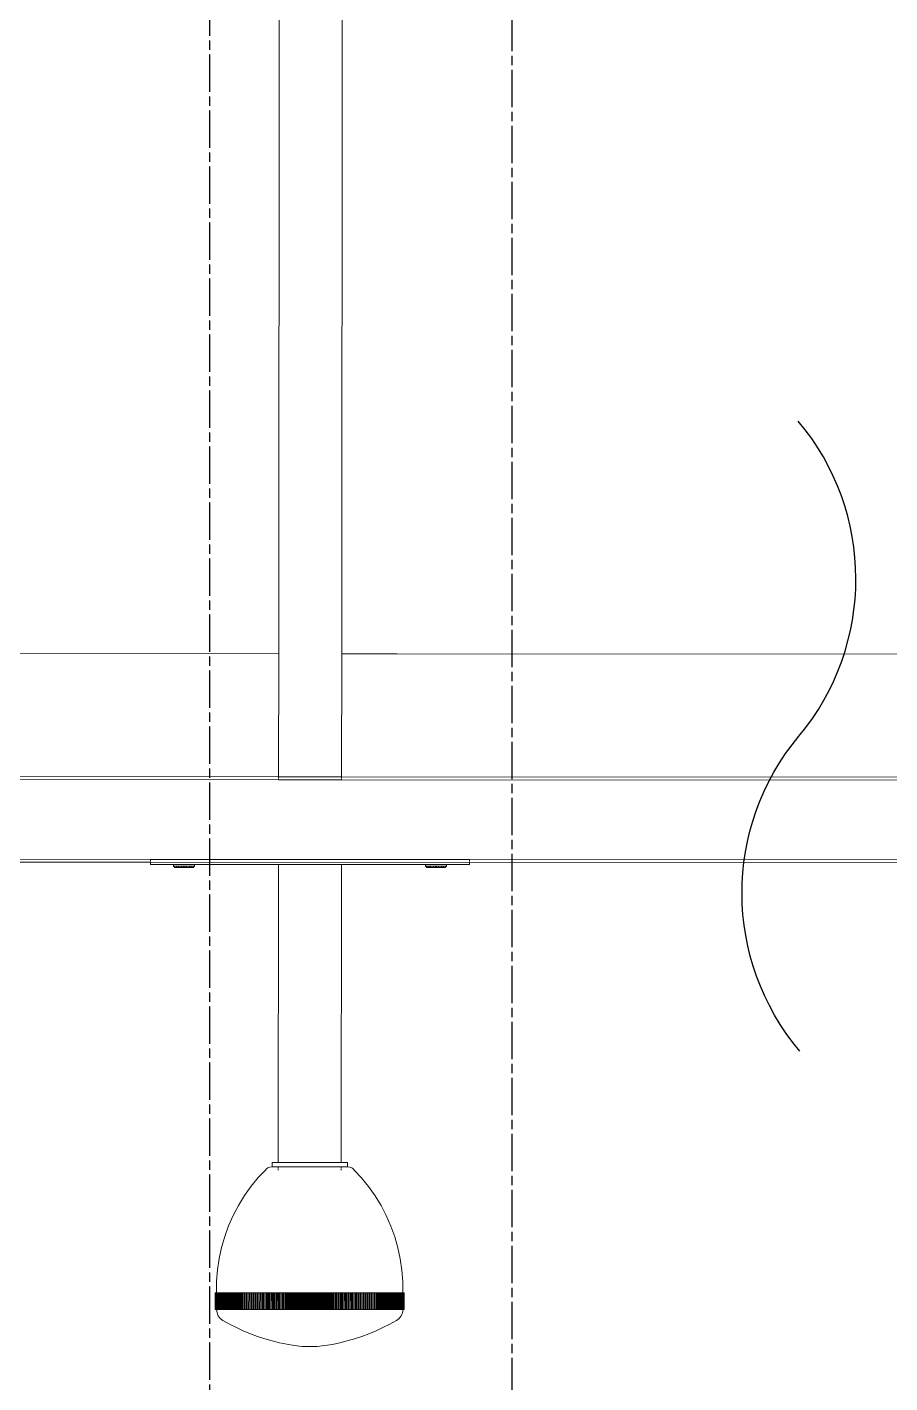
# Model space of a CAD drawing. Header units: inches. Extents: x 102655 to 148943, y 72248 to 114419.
# Drawn here: x 119822.1 to 120027.6, y 85944.8 to 86267.7 of the extents above; entities that cross this region are included whole.
import ezdxf

# ---------------------------------------------------------------- set-up
doc = ezdxf.new("R2010")
doc.units = ezdxf.units.IN
doc.linetypes.add('CENTER INDS', pattern=[13.335, 8.89, -1.11125, 2.2225, -1.11125])
doc.layers.add('ceiling dim', color=8, linetype='Continuous', lineweight=5)
doc.layers.add('Furnitureee', color=8, linetype='Continuous', lineweight=5)
doc.layers.add('E-LTG', color=92, linetype='Continuous')
doc.layers.add('ELECTRICAL LIGHTING CEILING', color=6, linetype='CENTER INDS', true_color=0xff00ff)

# ---------------------------------------------------------------- blocks, each defined once
blk = doc.blocks.new('baby foot pl')
at = {"color": 8}
for p, q in [((2.37994, 1.98248), (2.37994, 2.19798)), ((2.39494, 1.98248), (2.39494, 2.19798)), ((2.23794, 1.98248), (2.36677, 1.98248)), ((2.36677, 1.98248), (2.37994, 1.98248)), ((2.37994, 1.95318), (2.37994, 1.98248)), ((2.39494, 1.98248), (2.53694, 1.98248)), ((2.39494, 1.95318), (2.39494, 1.98248)), ((2.23644, 1.95248), (2.37994, 1.95248)), ((2.23796, 1.95318), (2.37994, 1.95318)), ((2.37994, 1.95285), (2.37994, 1.95318)), ((2.37994, 1.95318), (2.39494, 1.95318)), ((2.37994, 1.95248), (2.37994, 1.95268)), ((2.37994, 1.95248), (2.39494, 1.95248)), ((2.39494, 1.95285), (2.39494, 1.95318)), ((2.39494, 1.95318), (2.53693, 1.95318)), ((2.39494, 1.95248), (2.39494, 1.95268)), ((2.53844, 1.95248), (2.39494, 1.95248)), ((2.23144, 1.93348), (2.34944, 1.93348)), ((2.23144, 1.93278), (2.34944, 1.93278)), ((2.34944, 1.93348), (2.34944, 1.93311)), ((2.42544, 1.93348), (2.34944, 1.93348)), ((2.34944, 1.93297), (2.34944, 1.93278)), ((2.34944, 1.93278), (2.34944, 1.93228)), ((2.34944, 1.93278), (2.42544, 1.93278)), ((2.35494, 1.93228), (2.34944, 1.93228)), ((2.35494, 1.93228), (2.35494, 1.93188)), ((2.35494, 1.93228), (2.35994, 1.93228)), ((2.35494, 1.93188), (2.35527, 1.93158)), ((2.35561, 1.93188), (2.35494, 1.93188)), ((2.35561, 1.93158), (2.35527, 1.93158)), ((2.35561, 1.93158), (2.35561, 1.93188)), ((2.35561, 1.93188), (2.35601, 1.93188)), ((2.35561, 1.93158), (2.35601, 1.93158)), ((2.35601, 1.93158), (2.35601, 1.93188)), ((2.35601, 1.93188), (2.35615, 1.93188)), ((2.35615, 1.93158), (2.35601, 1.93158)), ((2.35615, 1.93158), (2.35615, 1.93188)), ((2.35615, 1.93188), (2.35685, 1.93188)), ((2.35615, 1.93158), (2.35685, 1.93158)), ((2.35685, 1.93158), (2.35685, 1.93188)), ((2.35685, 1.93188), (2.3569, 1.93188)), ((2.35688, 1.93158), (2.35685, 1.93158)), ((2.35688, 1.93158), (2.3569, 1.93188)), ((2.3573, 1.93158), (2.35688, 1.93158)), ((2.3569, 1.93188), (2.3573, 1.93188)), ((2.3573, 1.93158), (2.3573, 1.93188)), ((2.3573, 1.93188), (2.35759, 1.93188)), ((2.35759, 1.93158), (2.3573, 1.93158)), ((2.35759, 1.93158), (2.35759, 1.93188)), ((2.35759, 1.93188), (2.35799, 1.93188)), ((2.35759, 1.93158), (2.358, 1.93158)), ((2.358, 1.93158), (2.35799, 1.93188)), ((2.35799, 1.93188), (2.35804, 1.93188)), ((2.35804, 1.93158), (2.358, 1.93158)), ((2.35804, 1.93158), (2.35804, 1.93188)), ((2.35873, 1.93188), (2.35804, 1.93188)), ((2.35873, 1.93158), (2.35804, 1.93158)), ((2.35873, 1.93158), (2.35873, 1.93188)), ((2.35873, 1.93188), (2.35887, 1.93188)), ((2.35887, 1.93158), (2.35873, 1.93158)), ((2.35887, 1.93158), (2.35887, 1.93188)), ((2.35927, 1.93188), (2.35887, 1.93188)), ((2.35927, 1.93158), (2.35887, 1.93158)), ((2.35927, 1.93158), (2.35927, 1.93188)), ((2.35994, 1.93188), (2.35927, 1.93188)), ((2.35927, 1.93158), (2.35962, 1.93158)), ((2.35994, 1.93188), (2.35962, 1.93158)), ((2.35994, 1.93228), (2.35994, 1.93188)), ((2.35994, 1.93228), (2.37994, 1.93228)), ((2.37994, 1.86131), (2.37994, 1.93228)), ((2.39494, 1.93228), (2.37994, 1.93228)), ((2.39494, 1.86131), (2.39494, 1.93228)), ((2.41494, 1.93228), (2.39494, 1.93228)), ((2.41494, 1.93228), (2.41494, 1.93188)), ((2.41994, 1.93228), (2.41494, 1.93228)), ((2.41494, 1.93188), (2.41527, 1.93158)), ((2.41561, 1.93188), (2.41494, 1.93188)), ((2.41561, 1.93158), (2.41527, 1.93158)), ((2.41561, 1.93158), (2.41561, 1.93188)), ((2.41561, 1.93188), (2.41601, 1.93188)), ((2.41601, 1.93158), (2.41561, 1.93158)), ((2.41601, 1.93158), (2.41601, 1.93188)), ((2.41601, 1.93188), (2.41615, 1.93188)), ((2.41615, 1.93158), (2.41601, 1.93158)), ((2.41615, 1.93158), (2.41615, 1.93188)), ((2.41685, 1.93188), (2.41615, 1.93188)), ((2.41685, 1.93158), (2.41615, 1.93158)), ((2.41685, 1.93158), (2.41685, 1.93188)), ((2.41685, 1.93188), (2.4169, 1.93188)), ((2.41685, 1.93158), (2.41688, 1.93158)), ((2.41688, 1.93158), (2.4169, 1.93188)), ((2.4173, 1.93158), (2.41688, 1.93158)), ((2.4169, 1.93188), (2.4173, 1.93188)), ((2.4173, 1.93158), (2.4173, 1.93188)), ((2.41759, 1.93188), (2.4173, 1.93188)), ((2.41759, 1.93158), (2.4173, 1.93158)), ((2.41759, 1.93158), (2.41759, 1.93188)), ((2.41759, 1.93188), (2.41799, 1.93188)), ((2.41759, 1.93158), (2.418, 1.93158)), ((2.418, 1.93158), (2.41799, 1.93188)), ((2.41799, 1.93188), (2.41804, 1.93188)), ((2.41804, 1.93158), (2.418, 1.93158)), ((2.41804, 1.93158), (2.41804, 1.93188)), ((2.41804, 1.93188), (2.41873, 1.93188)), ((2.41804, 1.93158), (2.41873, 1.93158)), ((2.41873, 1.93158), (2.41873, 1.93188)), ((2.41873, 1.93188), (2.41887, 1.93188)), ((2.41887, 1.93158), (2.41873, 1.93158)), ((2.41887, 1.93158), (2.41887, 1.93188)), ((2.41887, 1.93188), (2.41927, 1.93188)), ((2.41927, 1.93158), (2.41887, 1.93158)), ((2.41927, 1.93158), (2.41927, 1.93188)), ((2.41994, 1.93188), (2.41927, 1.93188)), ((2.41962, 1.93158), (2.41927, 1.93158)), ((2.41994, 1.93188), (2.41962, 1.93158)), ((2.41994, 1.93228), (2.41994, 1.93188)), ((2.42544, 1.93228), (2.41994, 1.93228)), ((2.42544, 1.93348), (2.46695, 1.93348)), ((2.42544, 1.93348), (2.42544, 1.93311)), ((2.42544, 1.93297), (2.42544, 1.93278)), ((2.42544, 1.93278), (2.42544, 1.93228)), ((2.42544, 1.93278), (2.46608, 1.93278)), ((2.37686, 1.85953), (2.37703, 1.85972)), ((2.37703, 1.85972), (2.37722, 1.85989)), ((2.37722, 1.85989), (2.37744, 1.86004)), ((2.37744, 1.86004), (2.37768, 1.86016)), ((2.37768, 1.86016), (2.37792, 1.86024)), ((2.37792, 1.86024), (2.37844, 1.86031)), ((2.37844, 1.86031), (2.37844, 1.86131)), ((2.37844, 1.86131), (2.37994, 1.86131)), ((2.37994, 1.86031), (2.37844, 1.86031)), ((2.39494, 1.86131), (2.37994, 1.86131)), ((2.37994, 1.85989), (2.37994, 1.86031)), ((2.37994, 1.86031), (2.39494, 1.86031)), ((2.37994, 1.8595), (2.37994, 1.85972)), ((2.39644, 1.86131), (2.39494, 1.86131)), ((2.39494, 1.85989), (2.39494, 1.86031)), ((2.39644, 1.86031), (2.39494, 1.86031)), ((2.39494, 1.85953), (2.39494, 1.85972)), ((2.39644, 1.86031), (2.39644, 1.86131)), ((2.39696, 1.86024), (2.39644, 1.86031)), ((2.39721, 1.86016), (2.39696, 1.86024)), ((2.39744, 1.86004), (2.39721, 1.86016)), ((2.39766, 1.85989), (2.39744, 1.86004)), ((2.39786, 1.85972), (2.39766, 1.85989)), ((2.39803, 1.85953), (2.39786, 1.85972)), ((2.37346, 1.85564), (2.37518, 1.85774)), ((2.37518, 1.85774), (2.37686, 1.85953)), ((2.39971, 1.85774), (2.39803, 1.85953)), ((2.40142, 1.85564), (2.39971, 1.85774)), ((2.37047, 1.85111), (2.37189, 1.85342)), ((2.37189, 1.85342), (2.37346, 1.85564)), ((2.40299, 1.85342), (2.40142, 1.85564)), ((2.40441, 1.85111), (2.40299, 1.85342)), ((2.36921, 1.84871), (2.37047, 1.85111)), ((2.40567, 1.84871), (2.40441, 1.85111)), ((2.36812, 1.84622), (2.36921, 1.84871)), ((2.40676, 1.84622), (2.40567, 1.84871)), ((2.36645, 1.84106), (2.3672, 1.84367)), ((2.3672, 1.84367), (2.36812, 1.84622)), ((2.40769, 1.84367), (2.40676, 1.84622)), ((2.40844, 1.84106), (2.40769, 1.84367)), ((2.36587, 1.83841), (2.36645, 1.84106)), ((2.40901, 1.83841), (2.40844, 1.84106)), ((2.36548, 1.83573), (2.36587, 1.83841)), ((2.4094, 1.83573), (2.40901, 1.83841)), ((2.36527, 1.83302), (2.36548, 1.83573)), ((2.40961, 1.83302), (2.4094, 1.83573)), ((2.36523, 1.83031), (2.36527, 1.83302)), ((2.40966, 1.83031), (2.40961, 1.83302)), ((2.36494, 1.82631), (2.36494, 1.83031)), ((2.36494, 1.83031), (2.36499, 1.83031)), ((2.36499, 1.83031), (2.36504, 1.83031)), ((2.36499, 1.82631), (2.36499, 1.83031)), ((2.36504, 1.82631), (2.36504, 1.83031)), ((2.36504, 1.83031), (2.36509, 1.83031)), ((2.36509, 1.82631), (2.36509, 1.83031)), ((2.36509, 1.83031), (2.36513, 1.83031)), ((2.36513, 1.83031), (2.36518, 1.83031)), ((2.36513, 1.82631), (2.36513, 1.83031)), ((2.36518, 1.82631), (2.36518, 1.83031)), ((2.36523, 1.83031), (2.36518, 1.83031)), ((2.36523, 1.82631), (2.36523, 1.83031)), ((2.36523, 1.83031), (2.36528, 1.83031)), ((2.36526, 1.82631), (2.36528, 1.83031)), ((2.36528, 1.83031), (2.36531, 1.83031)), ((2.36531, 1.82631), (2.36531, 1.83031)), ((2.36531, 1.83031), (2.36536, 1.83031)), ((2.36536, 1.82631), (2.36536, 1.83031)), ((2.36536, 1.83031), (2.36541, 1.83031)), ((2.36541, 1.82631), (2.36541, 1.83031)), ((2.36541, 1.83031), (2.36546, 1.83031)), ((2.36546, 1.82631), (2.36546, 1.83031)), ((2.36546, 1.83031), (2.3655, 1.83031)), ((2.3655, 1.82631), (2.3655, 1.83031)), ((2.36555, 1.83031), (2.3655, 1.83031)), ((2.36555, 1.82631), (2.36555, 1.83031)), ((2.36555, 1.83031), (2.3656, 1.83031)), ((2.36561, 1.82631), (2.3656, 1.83031)), ((2.3656, 1.83031), (2.36566, 1.83031)), ((2.36566, 1.83031), (2.36571, 1.83031)), ((2.36566, 1.82631), (2.36566, 1.83031)), ((2.36571, 1.82631), (2.36571, 1.83031)), ((2.36585, 1.83031), (2.36571, 1.83031)), ((2.36585, 1.82631), (2.36585, 1.83031)), ((2.36599, 1.83031), (2.36585, 1.83031)), ((2.36599, 1.82631), (2.36599, 1.83031)), ((2.36599, 1.83031), (2.36613, 1.83031)), ((2.36613, 1.82631), (2.36613, 1.83031)), ((2.36613, 1.83031), (2.36627, 1.83031)), ((2.36627, 1.82631), (2.36627, 1.83031)), ((2.36627, 1.83031), (2.36642, 1.83031)), ((2.36642, 1.82631), (2.36642, 1.83031)), ((2.36642, 1.83031), (2.36655, 1.83031)), ((2.36655, 1.82631), (2.36655, 1.83031)), ((2.36655, 1.83031), (2.3667, 1.83031)), ((2.3667, 1.82631), (2.3667, 1.83031)), ((2.3667, 1.83031), (2.36683, 1.83031)), ((2.36683, 1.82631), (2.36683, 1.83031)), ((2.36683, 1.83031), (2.36697, 1.83031)), ((2.36697, 1.82631), (2.36697, 1.83031)), ((2.36697, 1.83031), (2.36712, 1.83031)), ((2.36712, 1.82631), (2.36712, 1.83031)), ((2.36712, 1.83031), (2.36726, 1.83031)), ((2.36726, 1.82631), (2.36726, 1.83031)), ((2.36726, 1.83031), (2.3674, 1.83031)), ((2.3674, 1.82631), (2.3674, 1.83031)), ((2.3674, 1.83031), (2.36754, 1.83031)), ((2.36754, 1.82631), (2.36754, 1.83031)), ((2.36754, 1.83031), (2.36768, 1.83031)), ((2.36768, 1.82631), (2.36768, 1.83031)), ((2.36768, 1.83031), (2.36782, 1.83031)), ((2.36782, 1.82631), (2.36782, 1.83031)), ((2.36782, 1.83031), (2.36796, 1.83031)), ((2.36796, 1.82631), (2.36796, 1.83031)), ((2.36796, 1.83031), (2.36818, 1.83031)), ((2.36818, 1.82631), (2.36818, 1.83031)), ((2.36818, 1.83031), (2.36841, 1.83031)), ((2.36841, 1.82631), (2.36841, 1.83031)), ((2.36841, 1.83031), (2.36863, 1.83031)), ((2.36863, 1.82631), (2.36863, 1.83031)), ((2.36863, 1.83031), (2.36885, 1.83031)), ((2.36885, 1.82631), (2.36885, 1.83031)), ((2.36885, 1.83031), (2.36908, 1.83031)), ((2.36908, 1.82631), (2.36908, 1.83031)), ((2.36908, 1.83031), (2.3693, 1.83031)), ((2.3693, 1.82631), (2.3693, 1.83031)), ((2.3693, 1.83031), (2.36953, 1.83031)), ((2.36953, 1.82631), (2.36953, 1.83031)), ((2.36953, 1.83031), (2.36974, 1.83031)), ((2.36974, 1.82631), (2.36974, 1.83031)), ((2.36974, 1.83031), (2.36997, 1.83031)), ((2.36997, 1.82631), (2.36997, 1.83031)), ((2.36997, 1.83031), (2.37019, 1.83031)), ((2.37019, 1.82631), (2.37019, 1.83031)), ((2.37019, 1.83031), (2.37042, 1.83031)), ((2.37042, 1.82631), (2.37042, 1.83031)), ((2.37042, 1.83031), (2.37064, 1.83031)), ((2.37064, 1.82631), (2.37064, 1.83031)), ((2.37064, 1.83031), (2.37087, 1.83031)), ((2.37087, 1.82631), (2.37087, 1.83031)), ((2.37087, 1.83031), (2.37109, 1.83031)), ((2.37109, 1.82631), (2.37109, 1.83031)), ((2.37109, 1.83031), (2.37132, 1.83031)), ((2.37132, 1.82631), (2.37132, 1.83031)), ((2.37132, 1.83031), (2.37153, 1.83031)), ((2.37153, 1.82631), (2.37153, 1.83031)), ((2.37153, 1.83031), (2.37183, 1.83031)), ((2.37183, 1.82631), (2.37183, 1.83031)), ((2.37183, 1.83031), (2.37212, 1.83031)), ((2.37212, 1.82631), (2.37212, 1.83031)), ((2.37212, 1.83031), (2.37241, 1.83031)), ((2.37241, 1.82631), (2.37241, 1.83031)), ((2.37241, 1.83031), (2.3727, 1.83031)), ((2.3727, 1.82631), (2.3727, 1.83031)), ((2.3727, 1.83031), (2.373, 1.83031)), ((2.373, 1.82631), (2.373, 1.83031)), ((2.373, 1.83031), (2.37329, 1.83031)), ((2.37329, 1.82631), (2.37329, 1.83031)), ((2.37329, 1.83031), (2.37358, 1.83031)), ((2.37358, 1.82631), (2.37358, 1.83031)), ((2.37358, 1.83031), (2.37386, 1.83031)), ((2.37386, 1.82631), (2.37386, 1.83031)), ((2.37386, 1.83031), (2.37416, 1.83031)), ((2.37416, 1.82631), (2.37416, 1.83031)), ((2.37416, 1.83031), (2.37445, 1.83031)), ((2.37445, 1.82631), (2.37445, 1.83031)), ((2.37445, 1.83031), (2.37474, 1.83031)), ((2.37474, 1.82631), (2.37474, 1.83031)), ((2.37474, 1.83031), (2.37503, 1.83031)), ((2.37503, 1.82631), (2.37503, 1.83031)), ((2.37503, 1.83031), (2.37533, 1.83031)), ((2.37533, 1.82631), (2.37533, 1.83031)), ((2.37533, 1.83031), (2.37562, 1.83031)), ((2.37562, 1.82631), (2.37562, 1.83031)), ((2.37562, 1.83031), (2.37591, 1.83031)), ((2.37591, 1.82631), (2.37591, 1.83031)), ((2.37591, 1.83031), (2.37619, 1.83031)), ((2.37619, 1.82631), (2.37619, 1.83031)), ((2.37619, 1.83031), (2.37648, 1.83031)), ((2.37648, 1.82631), (2.37648, 1.83031)), ((2.37648, 1.83031), (2.37653, 1.83031)), ((2.37653, 1.83031), (2.37682, 1.83031)), ((2.37653, 1.82631), (2.37653, 1.83031)), ((2.37682, 1.82631), (2.37682, 1.83031)), ((2.37682, 1.83031), (2.37688, 1.83031)), ((2.37688, 1.82631), (2.37688, 1.83031)), ((2.37688, 1.83031), (2.37716, 1.83031)), ((2.37716, 1.83031), (2.37722, 1.83031)), ((2.37716, 1.82631), (2.37716, 1.83031)), ((2.37722, 1.83031), (2.3775, 1.83031)), ((2.37722, 1.82631), (2.37722, 1.83031)), ((2.3775, 1.82631), (2.3775, 1.83031)), ((2.3775, 1.83031), (2.37755, 1.83031)), ((2.37755, 1.82631), (2.37755, 1.83031)), ((2.37755, 1.83031), (2.37784, 1.83031)), ((2.37784, 1.82631), (2.37784, 1.83031)), ((2.37784, 1.83031), (2.3779, 1.83031)), ((2.3779, 1.83031), (2.37818, 1.83031)), ((2.3779, 1.82631), (2.3779, 1.83031)), ((2.37818, 1.83031), (2.37823, 1.83031)), ((2.37818, 1.82631), (2.37818, 1.83031)), ((2.37823, 1.82631), (2.37823, 1.83031)), ((2.37823, 1.83031), (2.37852, 1.83031)), ((2.37852, 1.83031), (2.37858, 1.83031)), ((2.37852, 1.82631), (2.37852, 1.83031)), ((2.37858, 1.83031), (2.37886, 1.83031)), ((2.37858, 1.82631), (2.37858, 1.83031)), ((2.37886, 1.83031), (2.37891, 1.83031)), ((2.37886, 1.82631), (2.37886, 1.83031)), ((2.37891, 1.83031), (2.37919, 1.83031)), ((2.37891, 1.82631), (2.37891, 1.83031)), ((2.37919, 1.83031), (2.37925, 1.83031)), ((2.37919, 1.82631), (2.37919, 1.83031)), ((2.37925, 1.83031), (2.37953, 1.83031)), ((2.37925, 1.82631), (2.37925, 1.83031)), ((2.37953, 1.83031), (2.37959, 1.83031)), ((2.37953, 1.82631), (2.37953, 1.83031)), ((2.37959, 1.83031), (2.37988, 1.83031)), ((2.37959, 1.82631), (2.37959, 1.83031)), ((2.37988, 1.83031), (2.37993, 1.83031)), ((2.37988, 1.82631), (2.37988, 1.83031)), ((2.37993, 1.83031), (2.38022, 1.83031)), ((2.37993, 1.82631), (2.37993, 1.83031)), ((2.38022, 1.83031), (2.38027, 1.83031)), ((2.38022, 1.82631), (2.38022, 1.83031)), ((2.38027, 1.83031), (2.38055, 1.83031)), ((2.38027, 1.82631), (2.38027, 1.83031)), ((2.38055, 1.83031), (2.38061, 1.83031)), ((2.38055, 1.82631), (2.38055, 1.83031)), ((2.38061, 1.83031), (2.3809, 1.83031)), ((2.38061, 1.82631), (2.38061, 1.83031)), ((2.3809, 1.83031), (2.38095, 1.83031)), ((2.3809, 1.82631), (2.3809, 1.83031)), ((2.38095, 1.83031), (2.38123, 1.83031)), ((2.38095, 1.82631), (2.38095, 1.83031)), ((2.38123, 1.83031), (2.38129, 1.83031)), ((2.38123, 1.82631), (2.38123, 1.83031)), ((2.38129, 1.83031), (2.38158, 1.83031)), ((2.38129, 1.82631), (2.38129, 1.83031)), ((2.38158, 1.83031), (2.38162, 1.83031)), ((2.38158, 1.82631), (2.38158, 1.83031)), ((2.38162, 1.83031), (2.38184, 1.83031)), ((2.38162, 1.82631), (2.38162, 1.83031)), ((2.38184, 1.82631), (2.38184, 1.83031)), ((2.38184, 1.83031), (2.38199, 1.83031)), ((2.38199, 1.83031), (2.38221, 1.83031)), ((2.38199, 1.82631), (2.38199, 1.83031)), ((2.38221, 1.82631), (2.38221, 1.83031)), ((2.38221, 1.83031), (2.38235, 1.83031)), ((2.38235, 1.83031), (2.38258, 1.83031)), ((2.38235, 1.82631), (2.38235, 1.83031)), ((2.38258, 1.82631), (2.38258, 1.83031)), ((2.38258, 1.83031), (2.38272, 1.83031)), ((2.38272, 1.82631), (2.38272, 1.83031)), ((2.38272, 1.83031), (2.38294, 1.83031)), ((2.38294, 1.82631), (2.38294, 1.83031)), ((2.38294, 1.83031), (2.38308, 1.83031)), ((2.38308, 1.83031), (2.3833, 1.83031)), ((2.38308, 1.82631), (2.38308, 1.83031)), ((2.3833, 1.82631), (2.3833, 1.83031)), ((2.3833, 1.83031), (2.38345, 1.83031)), ((2.38345, 1.83031), (2.38367, 1.83031)), ((2.38345, 1.82631), (2.38345, 1.83031)), ((2.38367, 1.82631), (2.38367, 1.83031)), ((2.38367, 1.83031), (2.38381, 1.83031)), ((2.38381, 1.82631), (2.38381, 1.83031)), ((2.38381, 1.83031), (2.38403, 1.83031)), ((2.38403, 1.82631), (2.38403, 1.83031)), ((2.38403, 1.83031), (2.38418, 1.83031)), ((2.38418, 1.83031), (2.3844, 1.83031)), ((2.38418, 1.82631), (2.38418, 1.83031)), ((2.3844, 1.83031), (2.38453, 1.83031)), ((2.3844, 1.82631), (2.3844, 1.83031)), ((2.38453, 1.82631), (2.38453, 1.83031)), ((2.38453, 1.83031), (2.38475, 1.83031)), ((2.38475, 1.83031), (2.3849, 1.83031)), ((2.38475, 1.82631), (2.38475, 1.83031)), ((2.3849, 1.83031), (2.38512, 1.83031)), ((2.3849, 1.82631), (2.3849, 1.83031)), ((2.38512, 1.83031), (2.38526, 1.83031)), ((2.38512, 1.82631), (2.38512, 1.83031)), ((2.38526, 1.83031), (2.38549, 1.83031)), ((2.38526, 1.82631), (2.38526, 1.83031)), ((2.38549, 1.83031), (2.38563, 1.83031)), ((2.38549, 1.82631), (2.38549, 1.83031)), ((2.38563, 1.82631), (2.38563, 1.83031)), ((2.38563, 1.83031), (2.38585, 1.83031)), ((2.38585, 1.82631), (2.38585, 1.83031)), ((2.38585, 1.83031), (2.38599, 1.83031)), ((2.38599, 1.82631), (2.38599, 1.83031)), ((2.38599, 1.83031), (2.38622, 1.83031)), ((2.38622, 1.83031), (2.38636, 1.83031)), ((2.38622, 1.82631), (2.38622, 1.83031)), ((2.38636, 1.83031), (2.38658, 1.83031)), ((2.38636, 1.82631), (2.38636, 1.83031)), ((2.38658, 1.82631), (2.38658, 1.83031)), ((2.38658, 1.83031), (2.38672, 1.83031)), ((2.38672, 1.82631), (2.38672, 1.83031)), ((2.38672, 1.83031), (2.38694, 1.83031)), ((2.38694, 1.82631), (2.38694, 1.83031)), ((2.38694, 1.83031), (2.38709, 1.83031)), ((2.38709, 1.83031), (2.38733, 1.83031)), ((2.38709, 1.82631), (2.38709, 1.83031)), ((2.38731, 1.82631), (2.38733, 1.83031)), ((2.38733, 1.83031), (2.38744, 1.83031)), ((2.38744, 1.83031), (2.38759, 1.83031)), ((2.38744, 1.82631), (2.38744, 1.83031)), ((2.38759, 1.82631), (2.38759, 1.83031)), ((2.38759, 1.83031), (2.38781, 1.83031)), ((2.38781, 1.83031), (2.38795, 1.83031)), ((2.38781, 1.82631), (2.38781, 1.83031)), ((2.38795, 1.82631), (2.38795, 1.83031)), ((2.38795, 1.83031), (2.38818, 1.83031)), ((2.38818, 1.83031), (2.38832, 1.83031)), ((2.38818, 1.82631), (2.38818, 1.83031)), ((2.38832, 1.82631), (2.38832, 1.83031)), ((2.38832, 1.83031), (2.38854, 1.83031)), ((2.38854, 1.82631), (2.38854, 1.83031)), ((2.38854, 1.83031), (2.38869, 1.83031)), ((2.38869, 1.83031), (2.3889, 1.83031)), ((2.38869, 1.82631), (2.38869, 1.83031)), ((2.3889, 1.83031), (2.38905, 1.83031)), ((2.3889, 1.82631), (2.3889, 1.83031)), ((2.38905, 1.82631), (2.38905, 1.83031)), ((2.38905, 1.83031), (2.38927, 1.83031)), ((2.38927, 1.83031), (2.38942, 1.83031)), ((2.38927, 1.82631), (2.38927, 1.83031)), ((2.38942, 1.83031), (2.38963, 1.83031)), ((2.38942, 1.82631), (2.38942, 1.83031)), ((2.38963, 1.82631), (2.38963, 1.83031)), ((2.38963, 1.83031), (2.38978, 1.83031)), ((2.38978, 1.82631), (2.38978, 1.83031)), ((2.38978, 1.83031), (2.39, 1.83031)), ((2.39, 1.83031), (2.39015, 1.83031)), ((2.39, 1.82631), (2.39, 1.83031)), ((2.39015, 1.83031), (2.39035, 1.83031)), ((2.39015, 1.82631), (2.39015, 1.83031)), ((2.39035, 1.82631), (2.39035, 1.83031)), ((2.39035, 1.83031), (2.3905, 1.83031)), ((2.3905, 1.83031), (2.39072, 1.83031)), ((2.3905, 1.82631), (2.3905, 1.83031)), ((2.39072, 1.83031), (2.39087, 1.83031)), ((2.39072, 1.82631), (2.39072, 1.83031)), ((2.39087, 1.82631), (2.39087, 1.83031)), ((2.39087, 1.83031), (2.39109, 1.83031)), ((2.39109, 1.83031), (2.39123, 1.83031)), ((2.39109, 1.82631), (2.39109, 1.83031)), ((2.39123, 1.82631), (2.39123, 1.83031)), ((2.39123, 1.83031), (2.39145, 1.83031)), ((2.39145, 1.82631), (2.39145, 1.83031)), ((2.39145, 1.83031), (2.3916, 1.83031)), ((2.3916, 1.82631), (2.3916, 1.83031)), ((2.3916, 1.83031), (2.39182, 1.83031)), ((2.39182, 1.82631), (2.39182, 1.83031)), ((2.39182, 1.83031), (2.39196, 1.83031)), ((2.39196, 1.82631), (2.39196, 1.83031)), ((2.39196, 1.83031), (2.39218, 1.83031)), ((2.39218, 1.83031), (2.39233, 1.83031)), ((2.39218, 1.82631), (2.39218, 1.83031)), ((2.39233, 1.82631), (2.39233, 1.83031)), ((2.39233, 1.83031), (2.39254, 1.83031)), ((2.39254, 1.82631), (2.39254, 1.83031)), ((2.39254, 1.83031), (2.39269, 1.83031)), ((2.39269, 1.82631), (2.39269, 1.83031)), ((2.39269, 1.83031), (2.39291, 1.83031)), ((2.39291, 1.83031), (2.39306, 1.83031)), ((2.39291, 1.82631), (2.39291, 1.83031)), ((2.39306, 1.82631), (2.39306, 1.83031)), ((2.39306, 1.83031), (2.39327, 1.83031)), ((2.39327, 1.83031), (2.39332, 1.83031)), ((2.39327, 1.82631), (2.39327, 1.83031)), ((2.39332, 1.82631), (2.39332, 1.83031)), ((2.39332, 1.83031), (2.39361, 1.83031)), ((2.39361, 1.83031), (2.39366, 1.83031)), ((2.39361, 1.82631), (2.39361, 1.83031)), ((2.39366, 1.82631), (2.39366, 1.83031)), ((2.39366, 1.83031), (2.39395, 1.83031)), ((2.39395, 1.83031), (2.39401, 1.83031)), ((2.39395, 1.82631), (2.39395, 1.83031)), ((2.39401, 1.82631), (2.39401, 1.83031)), ((2.39401, 1.83031), (2.39429, 1.83031)), ((2.39429, 1.83031), (2.39435, 1.83031)), ((2.39429, 1.82631), (2.39429, 1.83031)), ((2.39435, 1.82631), (2.39435, 1.83031)), ((2.39435, 1.83031), (2.39463, 1.83031)), ((2.39463, 1.83031), (2.39468, 1.83031)), ((2.39463, 1.82631), (2.39463, 1.83031)), ((2.39468, 1.82631), (2.39468, 1.83031)), ((2.39468, 1.83031), (2.39497, 1.83031)), ((2.39497, 1.83031), (2.39503, 1.83031)), ((2.39497, 1.82631), (2.39497, 1.83031)), ((2.39503, 1.82631), (2.39503, 1.83031)), ((2.39503, 1.83031), (2.39531, 1.83031)), ((2.39531, 1.82631), (2.39531, 1.83031)), ((2.39531, 1.83031), (2.39535, 1.83031)), ((2.39535, 1.82631), (2.39535, 1.83031)), ((2.39535, 1.83031), (2.39565, 1.83031)), ((2.39565, 1.83031), (2.39571, 1.83031)), ((2.39565, 1.82631), (2.39565, 1.83031)), ((2.39571, 1.83031), (2.39598, 1.83031)), ((2.39571, 1.82631), (2.39571, 1.83031)), ((2.39598, 1.83031), (2.39604, 1.83031)), ((2.39598, 1.82631), (2.39598, 1.83031)), ((2.39604, 1.83031), (2.39632, 1.83031)), ((2.39604, 1.82631), (2.39604, 1.83031)), ((2.39632, 1.83031), (2.39638, 1.83031)), ((2.39632, 1.82631), (2.39632, 1.83031)), ((2.39638, 1.82631), (2.39638, 1.83031)), ((2.39638, 1.83031), (2.39666, 1.83031)), ((2.39666, 1.83031), (2.39672, 1.83031)), ((2.39666, 1.82631), (2.39666, 1.83031)), ((2.39672, 1.82631), (2.39672, 1.83031)), ((2.39672, 1.83031), (2.397, 1.83031)), ((2.397, 1.83031), (2.39706, 1.83031)), ((2.397, 1.82631), (2.397, 1.83031)), ((2.39706, 1.82631), (2.39706, 1.83031)), ((2.39706, 1.83031), (2.39734, 1.83031)), ((2.39734, 1.83031), (2.3974, 1.83031)), ((2.39734, 1.82631), (2.39734, 1.83031)), ((2.3974, 1.82631), (2.3974, 1.83031)), ((2.3974, 1.83031), (2.39768, 1.83031)), ((2.39768, 1.83031), (2.39774, 1.83031)), ((2.39768, 1.82631), (2.39768, 1.83031)), ((2.39772, 1.82631), (2.39774, 1.83031)), ((2.39774, 1.83031), (2.39802, 1.83031)), ((2.39802, 1.83031), (2.39808, 1.83031)), ((2.39802, 1.82631), (2.39802, 1.83031)), ((2.39808, 1.83031), (2.39836, 1.83031)), ((2.39808, 1.82631), (2.39808, 1.83031)), ((2.39836, 1.83031), (2.39842, 1.83031)), ((2.39836, 1.82631), (2.39836, 1.83031)), ((2.39842, 1.82631), (2.39842, 1.83031)), ((2.39869, 1.83031), (2.39842, 1.83031)), ((2.39869, 1.82631), (2.39869, 1.83031)), ((2.39899, 1.83031), (2.39869, 1.83031)), ((2.39899, 1.82631), (2.39899, 1.83031)), ((2.39928, 1.83031), (2.39899, 1.83031)), ((2.39928, 1.82631), (2.39928, 1.83031)), ((2.39957, 1.83031), (2.39928, 1.83031)), ((2.39957, 1.82631), (2.39957, 1.83031)), ((2.39986, 1.83031), (2.39957, 1.83031)), ((2.39986, 1.82631), (2.39986, 1.83031)), ((2.40016, 1.83031), (2.39986, 1.83031)), ((2.40016, 1.82631), (2.40016, 1.83031)), ((2.40045, 1.83031), (2.40016, 1.83031)), ((2.40045, 1.82631), (2.40045, 1.83031)), ((2.40074, 1.83031), (2.40045, 1.83031)), ((2.40074, 1.82631), (2.40074, 1.83031)), ((2.40102, 1.83031), (2.40074, 1.83031)), ((2.40102, 1.82631), (2.40102, 1.83031)), ((2.40132, 1.83031), (2.40102, 1.83031)), ((2.40132, 1.82631), (2.40132, 1.83031)), ((2.40161, 1.83031), (2.40132, 1.83031)), ((2.40161, 1.82631), (2.40161, 1.83031)), ((2.4019, 1.83031), (2.40161, 1.83031)), ((2.4019, 1.82631), (2.4019, 1.83031)), ((2.40219, 1.83031), (2.4019, 1.83031)), ((2.40219, 1.82631), (2.40219, 1.83031)), ((2.40249, 1.83031), (2.40219, 1.83031)), ((2.40249, 1.82631), (2.40249, 1.83031)), ((2.40278, 1.83031), (2.40249, 1.83031)), ((2.40278, 1.82631), (2.40278, 1.83031)), ((2.40307, 1.83031), (2.40278, 1.83031)), ((2.40307, 1.82631), (2.40307, 1.83031)), ((2.40335, 1.83031), (2.40307, 1.83031)), ((2.40335, 1.82631), (2.40335, 1.83031)), ((2.40358, 1.83031), (2.40335, 1.83031)), ((2.40358, 1.82631), (2.40358, 1.83031)), ((2.4038, 1.83031), (2.40358, 1.83031)), ((2.4038, 1.82631), (2.4038, 1.83031)), ((2.40403, 1.83031), (2.4038, 1.83031)), ((2.40403, 1.82631), (2.40403, 1.83031)), ((2.40425, 1.83031), (2.40403, 1.83031)), ((2.40425, 1.82631), (2.40425, 1.83031)), ((2.40448, 1.83031), (2.40425, 1.83031)), ((2.40448, 1.82631), (2.40448, 1.83031)), ((2.4047, 1.83031), (2.40448, 1.83031)), ((2.4047, 1.82631), (2.4047, 1.83031)), ((2.40492, 1.83031), (2.4047, 1.83031)), ((2.40492, 1.82631), (2.40492, 1.83031)), ((2.40514, 1.83031), (2.40492, 1.83031)), ((2.40514, 1.82631), (2.40514, 1.83031)), ((2.40537, 1.83031), (2.40514, 1.83031)), ((2.40537, 1.82631), (2.40537, 1.83031)), ((2.40559, 1.83031), (2.40537, 1.83031)), ((2.40559, 1.82631), (2.40559, 1.83031)), ((2.40582, 1.83031), (2.40559, 1.83031)), ((2.40582, 1.82631), (2.40582, 1.83031)), ((2.40604, 1.83031), (2.40582, 1.83031)), ((2.40604, 1.82631), (2.40604, 1.83031)), ((2.40626, 1.83031), (2.40604, 1.83031)), ((2.40626, 1.82631), (2.40626, 1.83031)), ((2.40649, 1.83031), (2.40626, 1.83031)), ((2.40649, 1.82631), (2.40649, 1.83031)), ((2.40671, 1.83031), (2.40649, 1.83031)), ((2.40672, 1.82631), (2.40671, 1.83031)), ((2.40671, 1.83031), (2.40693, 1.83031)), ((2.40693, 1.82631), (2.40693, 1.83031)), ((2.40693, 1.83031), (2.40707, 1.83031)), ((2.40707, 1.82631), (2.40707, 1.83031)), ((2.40707, 1.83031), (2.40721, 1.83031)), ((2.40721, 1.82631), (2.40721, 1.83031)), ((2.40721, 1.83031), (2.40735, 1.83031)), ((2.40735, 1.82631), (2.40735, 1.83031)), ((2.40735, 1.83031), (2.40749, 1.83031)), ((2.40749, 1.82631), (2.40749, 1.83031)), ((2.40749, 1.83031), (2.40763, 1.83031)), ((2.40763, 1.82631), (2.40763, 1.83031)), ((2.40763, 1.83031), (2.40777, 1.83031)), ((2.40777, 1.82631), (2.40777, 1.83031)), ((2.40777, 1.83031), (2.40792, 1.83031)), ((2.40792, 1.82631), (2.40792, 1.83031)), ((2.40792, 1.83031), (2.40805, 1.83031)), ((2.40805, 1.82631), (2.40805, 1.83031)), ((2.40805, 1.83031), (2.40819, 1.83031)), ((2.40819, 1.82631), (2.40819, 1.83031)), ((2.40819, 1.83031), (2.40833, 1.83031)), ((2.40833, 1.82631), (2.40833, 1.83031)), ((2.40833, 1.83031), (2.40848, 1.83031)), ((2.40848, 1.82631), (2.40848, 1.83031)), ((2.40848, 1.83031), (2.40862, 1.83031)), ((2.40862, 1.82631), (2.40862, 1.83031)), ((2.40862, 1.83031), (2.40876, 1.83031)), ((2.40876, 1.82631), (2.40876, 1.83031)), ((2.40876, 1.83031), (2.4089, 1.83031)), ((2.4089, 1.82631), (2.4089, 1.83031)), ((2.40904, 1.83031), (2.4089, 1.83031)), ((2.40904, 1.82631), (2.40904, 1.83031)), ((2.40918, 1.83031), (2.40904, 1.83031)), ((2.40918, 1.83031), (2.40922, 1.83031)), ((2.40919, 1.82631), (2.40918, 1.83031)), ((2.40924, 1.82631), (2.40922, 1.83031)), ((2.40922, 1.83031), (2.40927, 1.83031)), ((2.40927, 1.83031), (2.40932, 1.83031)), ((2.40927, 1.82631), (2.40927, 1.83031)), ((2.40932, 1.82631), (2.40932, 1.83031)), ((2.40932, 1.83031), (2.40937, 1.83031)), ((2.40937, 1.82631), (2.40937, 1.83031)), ((2.40942, 1.83031), (2.40937, 1.83031)), ((2.40942, 1.83031), (2.40946, 1.83031)), ((2.40942, 1.82631), (2.40942, 1.83031)), ((2.40946, 1.82631), (2.40946, 1.83031)), ((2.40946, 1.83031), (2.40951, 1.83031)), ((2.40951, 1.82631), (2.40951, 1.83031)), ((2.40956, 1.83031), (2.40951, 1.83031)), ((2.40956, 1.83031), (2.40961, 1.83031)), ((2.40957, 1.82631), (2.40956, 1.83031)), ((2.40962, 1.82631), (2.40961, 1.83031)), ((2.40961, 1.83031), (2.40966, 1.83031)), ((2.40965, 1.82631), (2.40966, 1.83031)), ((2.40966, 1.83031), (2.4097, 1.83031)), ((2.4097, 1.82631), (2.4097, 1.83031)), ((2.4097, 1.83031), (2.40975, 1.83031)), ((2.40975, 1.82631), (2.40975, 1.83031)), ((2.40975, 1.83031), (2.4098, 1.83031)), ((2.4098, 1.83031), (2.40985, 1.83031)), ((2.4098, 1.82631), (2.4098, 1.83031)), ((2.40985, 1.82631), (2.40985, 1.83031)), ((2.40985, 1.83031), (2.4099, 1.83031)), ((2.4099, 1.82631), (2.4099, 1.83031)), ((2.4099, 1.83031), (2.40994, 1.83031)), ((2.40994, 1.82631), (2.40994, 1.83031)), ((2.36499, 1.82631), (2.36494, 1.82631)), ((2.36504, 1.82631), (2.36499, 1.82631)), ((2.36504, 1.82631), (2.36509, 1.82631)), ((2.36513, 1.82631), (2.36509, 1.82631)), ((2.36518, 1.82631), (2.36513, 1.82631)), ((2.36518, 1.82631), (2.36523, 1.82631)), ((2.36526, 1.82631), (2.36523, 1.82631)), ((2.36526, 1.82631), (2.36531, 1.82631)), ((2.36529, 1.82592), (2.36526, 1.82631)), ((2.36536, 1.82553), (2.36529, 1.82592)), ((2.36536, 1.82631), (2.36531, 1.82631)), ((2.36536, 1.82631), (2.36541, 1.82631)), ((2.36549, 1.82516), (2.36536, 1.82553)), ((2.36541, 1.82631), (2.36546, 1.82631)), ((2.3655, 1.82631), (2.36546, 1.82631)), ((2.36566, 1.82481), (2.36549, 1.82516)), ((2.3655, 1.82631), (2.36555, 1.82631)), ((2.36555, 1.82631), (2.36561, 1.82631)), ((2.36566, 1.82631), (2.36561, 1.82631)), ((2.36566, 1.82631), (2.36571, 1.82631)), ((2.36588, 1.82448), (2.36566, 1.82481)), ((2.36571, 1.82631), (2.36585, 1.82631)), ((2.36585, 1.82631), (2.36599, 1.82631)), ((2.36614, 1.82419), (2.36588, 1.82448)), ((2.36613, 1.82631), (2.36599, 1.82631)), ((2.36613, 1.82631), (2.36627, 1.82631)), ((2.36644, 1.82393), (2.36614, 1.82419)), ((2.36627, 1.82631), (2.36642, 1.82631)), ((2.36655, 1.82631), (2.36642, 1.82631)), ((2.36655, 1.82631), (2.3667, 1.82631)), ((2.36683, 1.82631), (2.3667, 1.82631)), ((2.36683, 1.82631), (2.36697, 1.82631)), ((2.36697, 1.82631), (2.36712, 1.82631)), ((2.36712, 1.82631), (2.36726, 1.82631)), ((2.36726, 1.82631), (2.3674, 1.82631)), ((2.3674, 1.82631), (2.36754, 1.82631)), ((2.36754, 1.82631), (2.36768, 1.82631)), ((2.36768, 1.82631), (2.36782, 1.82631)), ((2.36782, 1.82631), (2.36796, 1.82631)), ((2.36818, 1.82631), (2.36796, 1.82631)), ((2.36818, 1.82631), (2.36841, 1.82631)), ((2.36841, 1.82631), (2.36863, 1.82631)), ((2.36863, 1.82631), (2.36885, 1.82631)), ((2.36885, 1.82631), (2.36908, 1.82631)), ((2.36908, 1.82631), (2.3693, 1.82631)), ((2.3693, 1.82631), (2.36953, 1.82631)), ((2.36953, 1.82631), (2.36974, 1.82631)), ((2.36974, 1.82631), (2.36997, 1.82631)), ((2.36997, 1.82631), (2.37019, 1.82631)), ((2.37019, 1.82631), (2.37042, 1.82631)), ((2.37042, 1.82631), (2.37064, 1.82631)), ((2.37087, 1.82631), (2.37064, 1.82631)), ((2.37087, 1.82631), (2.37109, 1.82631)), ((2.37109, 1.82631), (2.37132, 1.82631)), ((2.37132, 1.82631), (2.37153, 1.82631)), ((2.37183, 1.82631), (2.37153, 1.82631)), ((2.37183, 1.82631), (2.37212, 1.82631)), ((2.37212, 1.82631), (2.37241, 1.82631)), ((2.37241, 1.82631), (2.3727, 1.82631)), ((2.3727, 1.82631), (2.373, 1.82631)), ((2.373, 1.82631), (2.37329, 1.82631)), ((2.37329, 1.82631), (2.37358, 1.82631)), ((2.37358, 1.82631), (2.37386, 1.82631)), ((2.37386, 1.82631), (2.37416, 1.82631)), ((2.37416, 1.82631), (2.37445, 1.82631)), ((2.37445, 1.82631), (2.37474, 1.82631)), ((2.37474, 1.82631), (2.37503, 1.82631)), ((2.37503, 1.82631), (2.37533, 1.82631)), ((2.37533, 1.82631), (2.37562, 1.82631)), ((2.37562, 1.82631), (2.37591, 1.82631)), ((2.37591, 1.82631), (2.37619, 1.82631)), ((2.37648, 1.82631), (2.37619, 1.82631)), ((2.37648, 1.82631), (2.37653, 1.82631)), ((2.37653, 1.82631), (2.37682, 1.82631)), ((2.37682, 1.82631), (2.37688, 1.82631)), ((2.37688, 1.82631), (2.37716, 1.82631)), ((2.37716, 1.82631), (2.37722, 1.82631)), ((2.37722, 1.82631), (2.3775, 1.82631)), ((2.3775, 1.82631), (2.37755, 1.82631)), ((2.37755, 1.82631), (2.37784, 1.82631)), ((2.37784, 1.82631), (2.3779, 1.82631)), ((2.3779, 1.82631), (2.37818, 1.82631)), ((2.37818, 1.82631), (2.37823, 1.82631)), ((2.37823, 1.82631), (2.37852, 1.82631)), ((2.37852, 1.82631), (2.37858, 1.82631)), ((2.37858, 1.82631), (2.37886, 1.82631)), ((2.37886, 1.82631), (2.37891, 1.82631)), ((2.37891, 1.82631), (2.37919, 1.82631)), ((2.37919, 1.82631), (2.37925, 1.82631)), ((2.37925, 1.82631), (2.37953, 1.82631)), ((2.37953, 1.82631), (2.37959, 1.82631)), ((2.37959, 1.82631), (2.37988, 1.82631)), ((2.37988, 1.82631), (2.37993, 1.82631)), ((2.37993, 1.82631), (2.38022, 1.82631)), ((2.38022, 1.82631), (2.38027, 1.82631)), ((2.38027, 1.82631), (2.38055, 1.82631)), ((2.38055, 1.82631), (2.38061, 1.82631)), ((2.38061, 1.82631), (2.3809, 1.82631)), ((2.3809, 1.82631), (2.38095, 1.82631)), ((2.38095, 1.82631), (2.38123, 1.82631)), ((2.38123, 1.82631), (2.38129, 1.82631)), ((2.38129, 1.82631), (2.38158, 1.82631)), ((2.38158, 1.82631), (2.38162, 1.82631)), ((2.38184, 1.82631), (2.38162, 1.82631)), ((2.38184, 1.82631), (2.38199, 1.82631)), ((2.38199, 1.82631), (2.38221, 1.82631)), ((2.38221, 1.82631), (2.38235, 1.82631)), ((2.38235, 1.82631), (2.38258, 1.82631)), ((2.38258, 1.82631), (2.38272, 1.82631)), ((2.38272, 1.82631), (2.38294, 1.82631)), ((2.38294, 1.82631), (2.38308, 1.82631)), ((2.38308, 1.82631), (2.3833, 1.82631)), ((2.3833, 1.82631), (2.38345, 1.82631)), ((2.38345, 1.82631), (2.38367, 1.82631)), ((2.38367, 1.82631), (2.38381, 1.82631)), ((2.38381, 1.82631), (2.38403, 1.82631)), ((2.38403, 1.82631), (2.38418, 1.82631)), ((2.38418, 1.82631), (2.3844, 1.82631)), ((2.3844, 1.82631), (2.38453, 1.82631)), ((2.38453, 1.82631), (2.38475, 1.82631)), ((2.38475, 1.82631), (2.3849, 1.82631)), ((2.3849, 1.82631), (2.38512, 1.82631)), ((2.38512, 1.82631), (2.38526, 1.82631)), ((2.38526, 1.82631), (2.38549, 1.82631)), ((2.38549, 1.82631), (2.38563, 1.82631)), ((2.38563, 1.82631), (2.38585, 1.82631)), ((2.38585, 1.82631), (2.38599, 1.82631)), ((2.38599, 1.82631), (2.38622, 1.82631)), ((2.38622, 1.82631), (2.38636, 1.82631)), ((2.38636, 1.82631), (2.38658, 1.82631)), ((2.38658, 1.82631), (2.38672, 1.82631)), ((2.38672, 1.82631), (2.38694, 1.82631)), ((2.38694, 1.82631), (2.38709, 1.82631)), ((2.38709, 1.82631), (2.38731, 1.82631)), ((2.38731, 1.82631), (2.38744, 1.82631)), ((2.38744, 1.82631), (2.38759, 1.82631)), ((2.38759, 1.82631), (2.38781, 1.82631)), ((2.38781, 1.82631), (2.38795, 1.82631)), ((2.38795, 1.82631), (2.38818, 1.82631)), ((2.38818, 1.82631), (2.38832, 1.82631)), ((2.38832, 1.82631), (2.38854, 1.82631)), ((2.38854, 1.82631), (2.38869, 1.82631)), ((2.38869, 1.82631), (2.3889, 1.82631)), ((2.3889, 1.82631), (2.38905, 1.82631)), ((2.38905, 1.82631), (2.38927, 1.82631)), ((2.38927, 1.82631), (2.38942, 1.82631)), ((2.38942, 1.82631), (2.38963, 1.82631)), ((2.38963, 1.82631), (2.38978, 1.82631)), ((2.38978, 1.82631), (2.39, 1.82631)), ((2.39, 1.82631), (2.39015, 1.82631)), ((2.39015, 1.82631), (2.39035, 1.82631)), ((2.39035, 1.82631), (2.3905, 1.82631)), ((2.3905, 1.82631), (2.39072, 1.82631)), ((2.39072, 1.82631), (2.39087, 1.82631)), ((2.39087, 1.82631), (2.39109, 1.82631)), ((2.39109, 1.82631), (2.39123, 1.82631)), ((2.39123, 1.82631), (2.39145, 1.82631)), ((2.39145, 1.82631), (2.3916, 1.82631)), ((2.3916, 1.82631), (2.39182, 1.82631)), ((2.39182, 1.82631), (2.39196, 1.82631)), ((2.39196, 1.82631), (2.39218, 1.82631)), ((2.39218, 1.82631), (2.39233, 1.82631)), ((2.39233, 1.82631), (2.39254, 1.82631)), ((2.39254, 1.82631), (2.39269, 1.82631)), ((2.39269, 1.82631), (2.39291, 1.82631)), ((2.39291, 1.82631), (2.39306, 1.82631)), ((2.39306, 1.82631), (2.39327, 1.82631)), ((2.39327, 1.82631), (2.39332, 1.82631)), ((2.39332, 1.82631), (2.39361, 1.82631)), ((2.39361, 1.82631), (2.39366, 1.82631)), ((2.39366, 1.82631), (2.39395, 1.82631)), ((2.39401, 1.82631), (2.39395, 1.82631)), ((2.39401, 1.82631), (2.39429, 1.82631)), ((2.39429, 1.82631), (2.39435, 1.82631)), ((2.39435, 1.82631), (2.39463, 1.82631)), ((2.39463, 1.82631), (2.39468, 1.82631)), ((2.39468, 1.82631), (2.39497, 1.82631)), ((2.39497, 1.82631), (2.39503, 1.82631)), ((2.39503, 1.82631), (2.39531, 1.82631)), ((2.39535, 1.82631), (2.39531, 1.82631)), ((2.39535, 1.82631), (2.39565, 1.82631)), ((2.39565, 1.82631), (2.39571, 1.82631)), ((2.39571, 1.82631), (2.39598, 1.82631)), ((2.39598, 1.82631), (2.39604, 1.82631)), ((2.39604, 1.82631), (2.39632, 1.82631)), ((2.39632, 1.82631), (2.39638, 1.82631)), ((2.39638, 1.82631), (2.39666, 1.82631)), ((2.39672, 1.82631), (2.39666, 1.82631)), ((2.39672, 1.82631), (2.397, 1.82631)), ((2.39706, 1.82631), (2.397, 1.82631)), ((2.39706, 1.82631), (2.39734, 1.82631)), ((2.3974, 1.82631), (2.39734, 1.82631)), ((2.3974, 1.82631), (2.39768, 1.82631)), ((2.39772, 1.82631), (2.39768, 1.82631)), ((2.39772, 1.82631), (2.39802, 1.82631)), ((2.39808, 1.82631), (2.39802, 1.82631)), ((2.39808, 1.82631), (2.39836, 1.82631)), ((2.39842, 1.82631), (2.39836, 1.82631)), ((2.39842, 1.82631), (2.39869, 1.82631)), ((2.39899, 1.82631), (2.39869, 1.82631)), ((2.39928, 1.82631), (2.39899, 1.82631)), ((2.39957, 1.82631), (2.39928, 1.82631)), ((2.39957, 1.82631), (2.39986, 1.82631)), ((2.40016, 1.82631), (2.39986, 1.82631)), ((2.40045, 1.82631), (2.40016, 1.82631)), ((2.40045, 1.82631), (2.40074, 1.82631)), ((2.40074, 1.82631), (2.40102, 1.82631)), ((2.40132, 1.82631), (2.40102, 1.82631)), ((2.40132, 1.82631), (2.40161, 1.82631)), ((2.4019, 1.82631), (2.40161, 1.82631)), ((2.4019, 1.82631), (2.40219, 1.82631)), ((2.40219, 1.82631), (2.40249, 1.82631)), ((2.40278, 1.82631), (2.40249, 1.82631)), ((2.40278, 1.82631), (2.40307, 1.82631)), ((2.40307, 1.82631), (2.40335, 1.82631)), ((2.40358, 1.82631), (2.40335, 1.82631)), ((2.4038, 1.82631), (2.40358, 1.82631)), ((2.4038, 1.82631), (2.40403, 1.82631)), ((2.40425, 1.82631), (2.40403, 1.82631)), ((2.40425, 1.82631), (2.40448, 1.82631)), ((2.4047, 1.82631), (2.40448, 1.82631)), ((2.4047, 1.82631), (2.40492, 1.82631)), ((2.40514, 1.82631), (2.40492, 1.82631)), ((2.40537, 1.82631), (2.40514, 1.82631)), ((2.40559, 1.82631), (2.40537, 1.82631)), ((2.40582, 1.82631), (2.40559, 1.82631)), ((2.40604, 1.82631), (2.40582, 1.82631)), ((2.40604, 1.82631), (2.40626, 1.82631)), ((2.40649, 1.82631), (2.40626, 1.82631)), ((2.40672, 1.82631), (2.40649, 1.82631)), ((2.40672, 1.82631), (2.40693, 1.82631)), ((2.40707, 1.82631), (2.40693, 1.82631)), ((2.40707, 1.82631), (2.40721, 1.82631)), ((2.40721, 1.82631), (2.40735, 1.82631)), ((2.40749, 1.82631), (2.40735, 1.82631)), ((2.40763, 1.82631), (2.40749, 1.82631)), ((2.40763, 1.82631), (2.40777, 1.82631)), ((2.40777, 1.82631), (2.40792, 1.82631)), ((2.40805, 1.82631), (2.40792, 1.82631)), ((2.40805, 1.82631), (2.40819, 1.82631)), ((2.40819, 1.82631), (2.40833, 1.82631)), ((2.40848, 1.82631), (2.40833, 1.82631)), ((2.40845, 1.82393), (2.40874, 1.82419)), ((2.40848, 1.82631), (2.40862, 1.82631)), ((2.40876, 1.82631), (2.40862, 1.82631)), ((2.40874, 1.82419), (2.409, 1.82448)), ((2.40876, 1.82631), (2.4089, 1.82631)), ((2.40904, 1.82631), (2.4089, 1.82631)), ((2.409, 1.82448), (2.40922, 1.82481)), ((2.40919, 1.82631), (2.40904, 1.82631)), ((2.40919, 1.82631), (2.40924, 1.82631)), ((2.40922, 1.82481), (2.40939, 1.82516)), ((2.40924, 1.82631), (2.40927, 1.82631)), ((2.40932, 1.82631), (2.40927, 1.82631)), ((2.40932, 1.82631), (2.40937, 1.82631)), ((2.40937, 1.82631), (2.40942, 1.82631)), ((2.40939, 1.82516), (2.40952, 1.82553)), ((2.40946, 1.82631), (2.40942, 1.82631)), ((2.40946, 1.82631), (2.40951, 1.82631)), ((2.40951, 1.82631), (2.40957, 1.82631)), ((2.40952, 1.82553), (2.4096, 1.82592)), ((2.40957, 1.82631), (2.40962, 1.82631)), ((2.4096, 1.82592), (2.40962, 1.82631)), ((2.40962, 1.82631), (2.40965, 1.82631)), ((2.4097, 1.82631), (2.40965, 1.82631)), ((2.40975, 1.82631), (2.4097, 1.82631)), ((2.40975, 1.82631), (2.4098, 1.82631)), ((2.40985, 1.82631), (2.4098, 1.82631)), ((2.4099, 1.82631), (2.40985, 1.82631)), ((2.4099, 1.82631), (2.40994, 1.82631)), ((2.36676, 1.82371), (2.36644, 1.82393)), ((2.36835, 1.82283), (2.36676, 1.82371)), ((2.36998, 1.82201), (2.36835, 1.82283)), ((2.37163, 1.82125), (2.36998, 1.82201)), ((2.37331, 1.82055), (2.37163, 1.82125)), ((2.40157, 1.82055), (2.40325, 1.82125)), ((2.40325, 1.82125), (2.40491, 1.82201)), ((2.40491, 1.82201), (2.40653, 1.82283)), ((2.40653, 1.82283), (2.40812, 1.82371)), ((2.40812, 1.82371), (2.40845, 1.82393)), ((2.37502, 1.81992), (2.37331, 1.82055)), ((2.37674, 1.81935), (2.37502, 1.81992)), ((2.37849, 1.81884), (2.37674, 1.81935)), ((2.38026, 1.8184), (2.37849, 1.81884)), ((2.38204, 1.81803), (2.38026, 1.8184)), ((2.38383, 1.81772), (2.38204, 1.81803)), ((2.38563, 1.81748), (2.38383, 1.81772)), ((2.38925, 1.81748), (2.39106, 1.81772)), ((2.39106, 1.81772), (2.39285, 1.81803)), ((2.39285, 1.81803), (2.39463, 1.8184)), ((2.39463, 1.8184), (2.39639, 1.81884)), ((2.39639, 1.81884), (2.39814, 1.81935)), ((2.39814, 1.81935), (2.39987, 1.81992)), ((2.39987, 1.81992), (2.40157, 1.82055)), ((2.38563, 1.81748), (2.38925, 1.81748))]:
    blk.add_line(p, q, dxfattribs=at)
blk = doc.blocks.new('f')
at = {"layer": 'Furnitureee', "color": 8, "ltscale": 0.5, "extrusion": (6.31297e-07, -2.22138e-08, 1), "elevation": 0.2792}
blk.add_lwpolyline([(478774.55066, 1037615.49125), (478774.54912, 1037613.52211), (478771.82706, 1037613.52424), (478771.8286, 1037615.49338)], close=True, dxfattribs=at)
at = {"layer": 'Furnitureee', "color": 8, "ltscale": 0.5, "extrusion": (5.49195e-07, 6.26633e-08, 1), "xscale": -0.9999999999999998, "rotation": 359.9551988338954}
blk.add_blockref('baby foot pl', (478775.32699, 1037612.18802, 0.32796), dxfattribs=at)
blk = doc.blocks.new('*U43')
at = {"color": 0}
for points in [[(0, 75, -0.36397), (0, 0), (0, 0), (0, 0), (0, 0, 0.36397), (0, -75)], [(240.65, 75, -0.36397), (240.65, 0), (240.65, 0), (240.65, 0), (240.65, 0, 0.36397), (240.65, -75)]]:
    blk.add_lwpolyline(points, format="xyb", dxfattribs=at)

msp = doc.modelspace()

# ---------------------------------------------------------------- linework, layer by layer
at = {"layer": 'ELECTRICAL LIGHTING CEILING', "color": 6}
msp.add_lwpolyline([(119865.57733, 86790.88801), (119937.57357, 86790.88795), (119937.57192, 84812.07552), (119865.57568, 84812.07558)], close=True, dxfattribs=at)

# ---------------------------------------------------------------- block references
at = {"layer": 'ceiling dim', "xscale": 1000, "yscale": 1000, "zscale": 1000}
msp.add_blockref('f', (-478653051.58299, -1037528053.90511), dxfattribs=at)
at = {"layer": 'E-LTG', "rotation": 180.1365886007071}
msp.add_blockref('*U43', (120005.94846, 86098.85653), dxfattribs=at)

doc.saveas('drawing.dxf')
